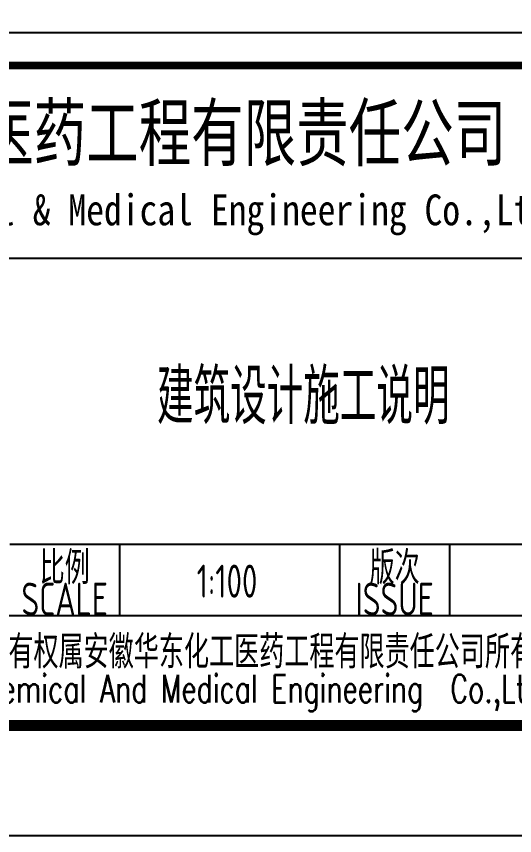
# Model space of a CAD drawing. Extents: x 5279878 to 5976284, y -275259 to -27697.
# Drawn here: x 5386288 to 5390817, y -149352 to -141905 of the extents above; entities that cross this region are included whole.
import ezdxf
from ezdxf.enums import TextEntityAlignment as Align

# ---------------------------------------------------------------- set-up
doc = ezdxf.new("R2010")
doc.units = 0
doc.header["$LTSCALE"] = 1000
doc.header["$MEASUREMENT"] = 0
doc.layers.get('0').update_dxf_attribs({"linetype": 'CONTINUOUS'})
doc.layers.add('PUB_TITLE', color=4, linetype='CONTINUOUS')
doc.layers.add('图层线', color=8, linetype='CONTINUOUS')
doc.styles.add('AHD', font='sceie.shx', dxfattribs={"width": 0.7, "bigfont": 'sceic.shx'})
doc.styles.add('ECEC_TQ', font='txt_l.shx', dxfattribs={"bigfont": 'hztxt_l.shx'})
doc.styles.add('sceie', font='sceie.shx', dxfattribs={"width": 0.7, "bigfont": 'sceic.shx'})
doc.styles.add('宋体', font='', dxfattribs={"width": 0.7})
doc.styles.get('宋体').set_extended_font_data('SimSun')

msp = doc.modelspace()

# ---------------------------------------------------------------- linework, layer by layer
for p, q in [((5380726.8, -144101.7), (5391726.8, -144101.7)), ((5386226.8, -146701.7), (5398726.8, -146701.7)), ((5387226.8, -147351.7), (5387226.8, -146701.7)), ((5389226.8, -147351.7), (5389226.8, -146701.7)), ((5390226.8, -147351.7), (5390226.8, -146701.7)), ((5380726.8, -147351.7), (5398726.8, -147351.7)), ((5380726.8, -148351.7), (5398726.8, -148351.7))]:
    msp.add_line(p, q)
at = {"const_width": 70}
msp.add_lwpolyline([(5398726.8, -142351.7), (5380726.8, -142351.7)], dxfattribs=at)
at = {"layer": 'PUB_TITLE'}
msp.add_lwpolyline([(5315626.8, -149351.7), (5399726.8, -149351.7), (5399726.8, -89951.7), (5315626.8, -89951.7)], close=True, dxfattribs=at)
at = {"layer": 'PUB_TITLE', "const_width": 100}
msp.add_lwpolyline([(5318126.8, -148351.7), (5398726.8, -148351.7), (5398726.8, -90951.7), (5318126.8, -90951.7)], close=True, dxfattribs=at)
at = {"layer": '图层线'}
msp.add_line((5318126.8, -142051.7), (5398726.8, -142051.7), dxfattribs=at)

# ---------------------------------------------------------------- texts
for s, height, style, width, p in [('安徽华东化工医药工程有限责任公司', 500, '宋体', 0.7, (5386921.7, -142951.7)), ('Anhui Huadong Chemical & Medical Engineering Co.,Ltd', 280, '宋体', 0.85, (5386921.7, -143701.7)), ('建筑设计施工说明', 500, 'AHD', 0.7, (5388895.7, -145335.8)), ('比例', 300, 'sceie', 0.8, (5386726.8, -146901.7)), ('版次', 300, 'sceie', 0.8, (5389726.8, -146901.7)), ('1:100', 300, 'sceie', 0.8, (5388202.7, -147038.7)), ('SCALE', 300, 'sceie', 0.8, (5386726.8, -147201.7)), ('ISSUE', 300, 'sceie', 0.8, (5389726.8, -147201.7)), ('本文件专有权属安徽华东化工医药工程有限责任公司所有,未经许可不得复制或转让给第三方', 300, 'sceie', 0.8, (5389897.9, -147700.7)), ('The proprietary right of this document belongs to Anhui Huadong Chemical And Medical Engineering  Co.,Ltd.  and any replication or transfer to the 3rd. side is forbidden without its permission. ', 250, 'ECEC_TQ', 0.72, (5389726.8, -148051.7))]:
    msp.add_text(s, height=height, dxfattribs=dict(style=style, width=width)).set_placement(p, align=Align.MIDDLE)

doc.saveas('drawing.dxf')
